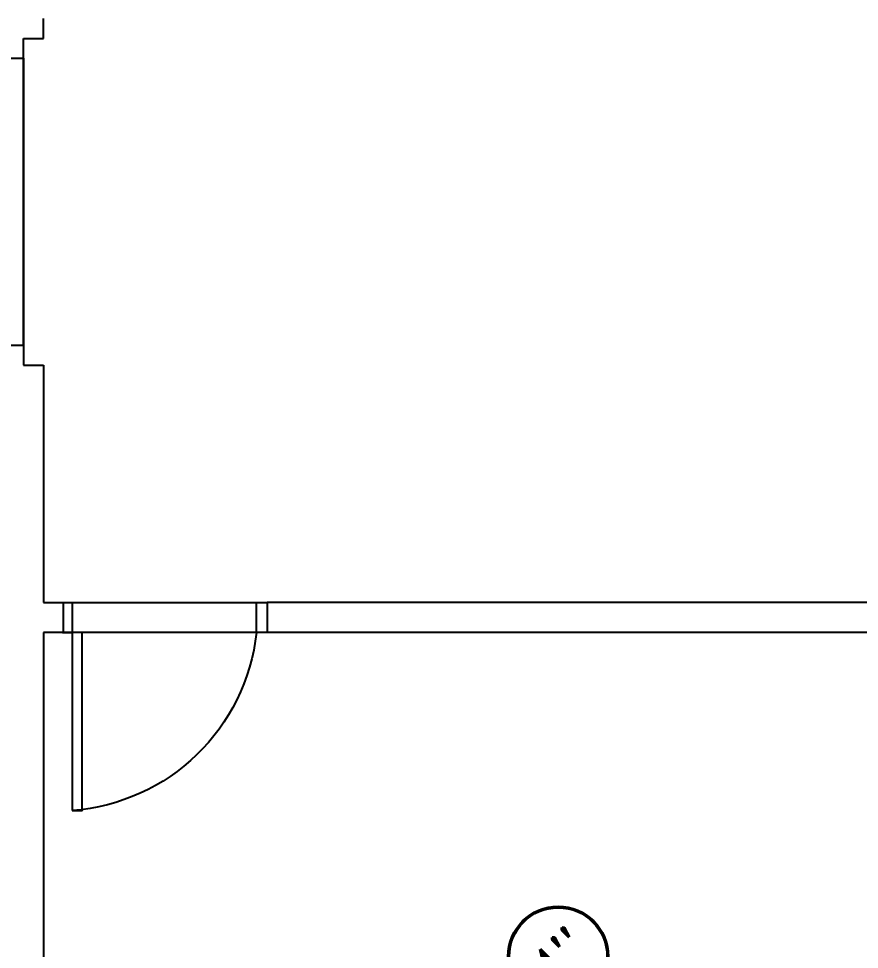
# Model space of a CAD drawing. Header units: millimetres. Extents: x 186805 to 449048, y 2167 to 51540.
# Drawn here: x 309815 to 314061, y 18431 to 23132 of the extents above; entities that cross this region are included whole.
import ezdxf
from ezdxf.enums import TextEntityAlignment as Align

# ---------------------------------------------------------------- set-up
doc = ezdxf.new("R2010")
doc.units = ezdxf.units.MM
doc.linetypes.add('HIDDEN2', pattern=[0.1875, 0.125, -0.0625])
doc.layers.get('0').update_dxf_attribs({"linetype": 'CONTINUOUS'})
doc.layers.add('0-60x60-C', color=3, linetype='CONTINUOUS', lineweight=13)
for name, color, linetype in [('A-ABOV', 1, 'HIDDEN2'), ('A-ABOVE DOOR', 1, 'HIDDEN2'), ('a-door', 4, 'CONTINUOUS'), ('a-wall', 140, 'CONTINUOUS'), ('BC$0$SHORE-AXE$0$A-SYMBOLS', 55, 'CONTINUOUS')]:
    doc.layers.add(name, color=color, linetype=linetype)
doc.styles.add('BC$0$SHORE-AXE$0$ROMAND', font='ROMAND')

# ---------------------------------------------------------------- blocks, each defined once
blk = doc.blocks.new('A$C7C4A1575')
at = {"layer": 'A-ABOV', "color": 8}
blk.add_line((79341.6, 30050), (79341.6, 28600), dxfattribs=at)
at = {"layer": 'A-ABOVE DOOR', "color": 8}
for p, q in [((80571.6, 31500), (79541.6, 31500)), ((79541.6, 31350), (80571.6, 31350)), ((79341.6, 28600), (79341.6, 30050))]:
    blk.add_line(p, q, dxfattribs=at)
at = {"layer": 'a-door', "color": 8}
for points in [[(79537.5, 31350), (79587.5, 31350), (79587.5, 32400)], [(79587.5, 32400), (79637.5, 32400), (79637.5, 31500), (79587.5, 31500)], [(79537.5, 31500), (79587.5, 31500)], [(80567.5, 31500), (80517.5, 31500), (80517.5, 31350), (80567.5, 31350)]]:
    blk.add_lwpolyline(points, dxfattribs=at)
blk.add_arc((79512.6, 31392.1), 1010.7, 6.128, 85.7504, dxfattribs=at)
at = {"layer": 'a-wall', "color": 8}
for p, q in [((79441.6, 31500), (79441.6, 33750.1)), ((79541.6, 31500), (79441.6, 31500)), ((79541.6, 31350), (79541.6, 31500)), ((84099.7, 31500), (80571.6, 31500)), ((80571.6, 31350), (80571.6, 31500)), ((79441.6, 31350), (79541.6, 31350)), ((79441.6, 30150), (79441.6, 31350)), ((84040, 31350), (80571.6, 31350)), ((79341.6, 30050), (79341.6, 30150)), ((79341.6, 30150), (79441.6, 30150)), ((79021.6, 30050), (79341.6, 30050)), ((79021.6, 28600), (79341.6, 28600)), ((79341.6, 28600), (79341.6, 28500)), ((79341.6, 28500), (79441.6, 28500)), ((79441.6, 28500), (79441.6, 28400))]:
    blk.add_line(p, q, dxfattribs=at)
blk = doc.blocks.new('A$C32DD6ECA')
at = {"layer": '0-60x60-C', "color": 16, "xscale": 0.0418312498368323, "yscale": 0.0418312498368323, "zscale": 0.0418312498368323, "rotation": 180}
blk.add_blockref('A$C7C4A1575', (4397.08, 2202.64), dxfattribs=at)
blk = doc.blocks.new('BC$0$SHORE-AXE$0$A-SYM18')
at = {"color": 0, "linetype": 'ByBlock'}
blk.add_line((0, 265.6), (0, 0), dxfattribs=at)
for radius in [507.9, 500, 492.1]:
    blk.add_circle((0, 773.5), radius, dxfattribs=at)
at = {"color": 0, "linetype": 'ByBlock', "style": 'BC$0$SHORE-AXE$0$ROMAND'}
blk.add_attdef('AXE_NUMBER', text='', height=360, dxfattribs=at).set_placement((0, 773.5), align=Align.MIDDLE)
blk = doc.blocks.new('A$C35C014DB')
at = {"layer": 'BC$0$SHORE-AXE$0$A-SYMBOLS'}
ref = blk.add_blockref('BC$0$SHORE-AXE$0$A-SYM18', (17691, 15237.5), dxfattribs=dict(at, xscale=0.5000000000039431, yscale=0.5000000000039431, zscale=0.5000000000039431, rotation=315))
ref.add_attrib('AXE_NUMBER', '4"', dxfattribs={"layer": '0', "color": 3, "linetype": 'ByBlock', "height": 180, "rotation": 45, "style": 'BC$0$SHORE-AXE$0$ROMAND'}).set_placement((17964.4, 15511), align=Align.MIDDLE)
ref = blk.add_blockref('BC$0$SHORE-AXE$0$A-SYM18', (17691, 15237.5), dxfattribs=dict(at, xscale=0.5000000000039431, yscale=0.5000000000039431, zscale=0.5000000000039431, rotation=315))
ref.add_attrib('AXE_NUMBER', '4"', dxfattribs={"layer": '0', "color": 3, "linetype": 'ByBlock', "height": 180, "rotation": 45, "style": 'BC$0$SHORE-AXE$0$ROMAND'}).set_placement((17964.4, 15511), align=Align.MIDDLE)

msp = doc.modelspace()

# ---------------------------------------------------------------- block references
at = {"linetype": 'ByBlock'}
msp.add_blockref('A$C35C014DB', (294575.3, 2884.3), dxfattribs=at)
at = {"layer": '0-60x60-C', "color": 16, "xscale": -23.90557308239969, "yscale": 23.90557308239969, "zscale": 23.90557308239969}
msp.add_blockref('A$C32DD6ECA', (335613.6, -1123), dxfattribs=at)

doc.saveas('drawing.dxf')
